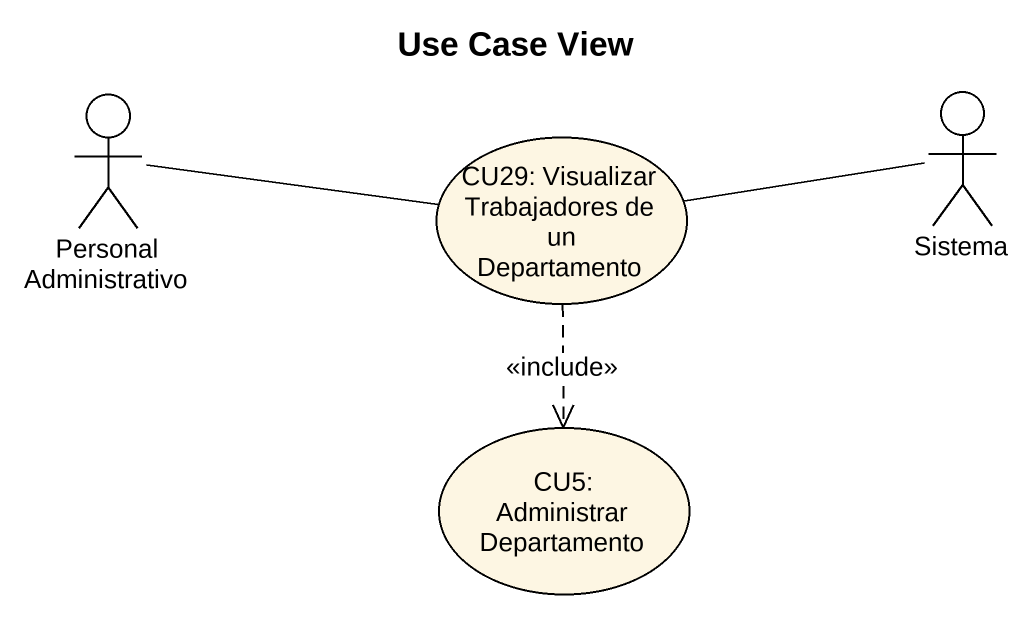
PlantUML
@startuml
title Use Case View
actor "Personal Administrativo" as Personal_Administrativo
actor Sistema
usecase "CU29: Visualizar Trabajadores de un Departamento" as CU29_Visualizar
usecase "CU5: Administrar Departamento" as CU5_Administrar_Departamento
Personal_Administrativo -right- CU29_Visualizar
Sistema -left- CU29_Visualizar
CU29_Visualizar ..> CU5_Administrar_Departamento : <<include>>
@enduml
